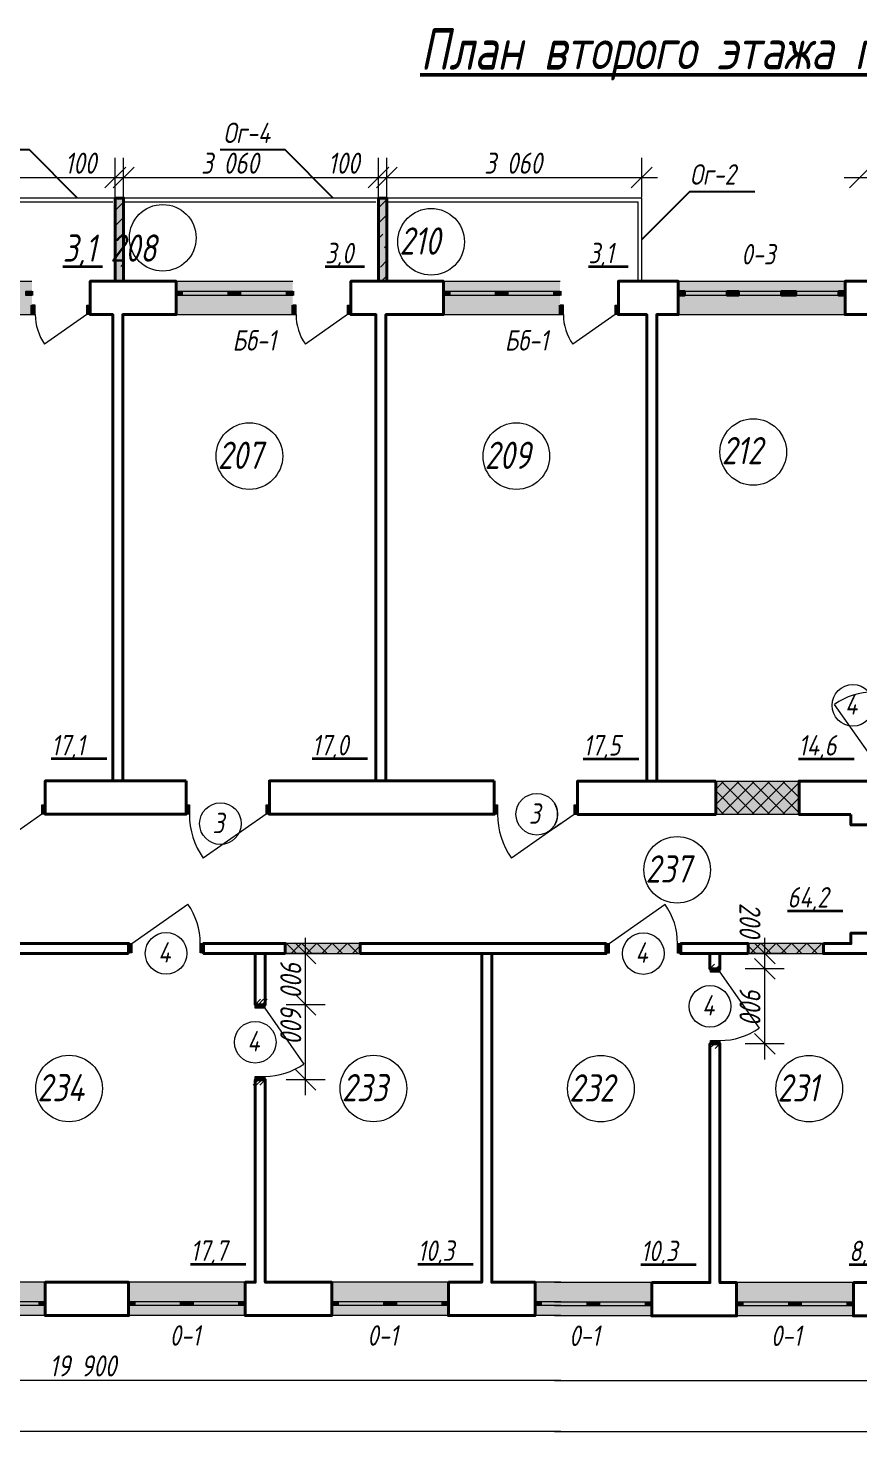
# Model space of a CAD drawing. Header units: millimetres. Extents: x 152414 to 272323, y -11730 to 31551.
# Drawn here: x 164542 to 174517, y 14401 to 31257 of the extents above; entities that cross this region are included whole.
import ezdxf

# ---------------------------------------------------------------- set-up
doc = ezdxf.new("R2010")
doc.units = ezdxf.units.MM
for name, color, linetype in [('PDF _(((((ВСЕ И ВСЕ РАЗМЕРЫ И ТД', 7, 'Continuous'), ('PDF _Аннотация - Общий', 7, 'Continuous'), ('PDF _Интерьер - Мебель', 7, 'Continuous'), ('PDF _Конструктив - Стены Несущие', 7, 'Continuous'), ('PDF _Размер - Общий', 7, 'Continuous'), ('PDF _Текст', 7, 'Continuous')]:
    doc.layers.add(name, color=color, linetype=linetype)
doc.layers.add('PDF _2D - Общий', color=7, linetype='Continuous', true_color=0x7e7e7e)
doc.styles.add('PDF Arial', font='isocpeui.ttf', dxfattribs={"width": 0.8})

msp = doc.modelspace()

# ---------------------------------------------------------------- hatches: boundary and pattern name
at = {"layer": 'PDF _Конструктив - Стены Несущие', "true_color": 0xffffff, "transparency": 33554559}
for points in [[(164589, 28217), (164589, 28097), (164589, 28047), (164589, 27817), (163189, 27817), (163189, 28047), (163189, 28097), (163189, 28217)], [(167719, 28217), (167719, 28097), (167719, 28047), (167719, 27817), (166319, 27817), (166319, 28047), (166319, 28097), (166319, 28217)], [(170929, 28217), (170929, 28097), (170929, 28047), (170929, 27817), (169529, 27817), (169529, 28047), (169529, 28097), (169529, 28217)], [(170929, 27817), (170863, 27817), (170863, 28217), (170929, 28217), (170929, 28097), (170929, 28047)], [(174350, 28217), (174350, 28097), (174350, 28047), (174350, 27817), (172349, 27817), (172349, 28047), (172349, 28097), (172349, 28217)], [(163349, 15797), (163349, 15917), (163349, 15967), (163349, 16197), (164749, 16197), (164749, 15967), (164749, 15917), (164749, 15797)], [(165749, 15797), (165749, 15917), (165749, 15967), (165749, 16197), (167149, 16197), (167149, 15967), (167149, 15917), (167149, 15797)], [(168189, 15797), (168189, 15917), (168189, 15967), (168189, 16197), (169589, 16197), (169589, 15967), (169589, 15917), (169589, 15797)], [(172029, 15794), (170629, 15794), (170629, 16194), (172029, 16194), (172029, 15964), (172029, 15914)], [(173049, 15794), (173049, 15914), (173049, 15964), (173049, 16194), (174450, 16194), (174450, 15964), (174450, 15914), (174450, 15794)]]:
    msp.add_hatch(color=7, dxfattribs=at).paths.add_polyline_path(points)

# ---------------------------------------------------------------- linework, layer by layer
at = {"layer": 'PDF _(((((ВСЕ И ВСЕ РАЗМЕРЫ И ТД', "lineweight": 50}
for points in [[(170939, 30695), (169251, 30695)], [(183659, 30695), (170863, 30695)]]:
    msp.add_lwpolyline(points, dxfattribs=at)
at = {"layer": 'PDF _2D - Общий', "color": 7, "lineweight": 35}
for points in [[(164959, 28394), (165149, 28394), (165245, 28394), (165434, 28394)], [(168108, 28394), (168297, 28394), (168393, 28394), (168583, 28394)], [(171271, 28394), (171461, 28394), (171557, 28394), (171747, 28394)], [(164821, 22485), (165200, 22485), (165296, 22485), (165486, 22485)], [(167952, 22485), (168331, 22485), (168427, 22485), (168617, 22485)], [(171208, 22483), (171588, 22483), (171684, 22483), (171873, 22483)], [(173792, 22483), (174172, 22483), (174268, 22483), (174458, 22483)], [(173659, 20657), (174038, 20657), (174134, 20657), (174324, 20657)], [(166493, 16415), (166873, 16415), (166969, 16415), (167158, 16415)], [(169220, 16415), (169599, 16415), (169695, 16415), (169885, 16415)], [(171899, 16412), (172279, 16412), (172375, 16412), (172564, 16412)], [(174400, 16412), (174589, 16412), (174685, 16412), (174875, 16412)]]:
    msp.add_lwpolyline(points, dxfattribs=at)
at = {"layer": 'PDF _2D - Общий', "color": 7, "lineweight": 20}
for points in [[(172799, 21934), (173081, 22216)], [(172799, 22118), (172897, 22216)], [(173081, 21815), (172799, 22098)], [(172865, 21815), (173265, 22216)], [(173265, 21815), (172865, 22216)], [(173049, 21815), (173449, 22216)], [(173449, 21815), (173049, 22216)], [(173233, 21815), (173633, 22216)], [(173633, 21815), (173233, 22216)], [(173803, 21830), (173417, 22216)], [(173417, 21815), (173803, 22201)], [(173803, 22014), (173601, 22216)], [(173803, 22197), (173785, 22216)], [(173601, 21815), (173803, 22018)], [(172897, 21815), (172799, 21914)], [(173784, 21815), (173803, 21834)], [(167629, 20258), (167638, 20267)], [(167765, 20147), (167645, 20267)], [(167701, 20147), (167821, 20267)], [(167948, 20147), (167828, 20267)], [(167885, 20147), (168005, 20267)], [(168132, 20147), (168012, 20267)], [(168069, 20147), (168189, 20267)], [(168316, 20147), (168196, 20267)], [(168253, 20147), (168373, 20267)], [(168500, 20147), (168380, 20267)], [(168437, 20147), (168529, 20239)], [(173281, 20145), (173189, 20236)], [(173217, 20145), (173337, 20265)], [(173464, 20145), (173344, 20265)], [(173401, 20145), (173521, 20265)], [(173648, 20145), (173528, 20265)], [(173585, 20145), (173705, 20265)], [(173832, 20145), (173712, 20265)], [(173769, 20145), (173889, 20265)], [(174016, 20145), (173896, 20265)], [(173953, 20145), (174073, 20265)], [(174090, 20256), (174080, 20265)]]:
    msp.add_lwpolyline(points, dxfattribs=at)
for points in [[(173803, 21815), (172799, 21815), (172799, 22216), (173803, 22216)], [(167629, 20267), (167629, 20147), (168529, 20147), (168529, 20267)], [(173189, 20265), (173189, 20145), (174090, 20145), (174090, 20265)]]:
    msp.add_lwpolyline(points, close=True, dxfattribs=at)
at = {"layer": 'PDF _2D - Общий', "color": 7, "lineweight": 0, "true_color": 0xffffff, "transparency": 33554559}
for points in [[(173803, 21815), (172799, 21815), (173803, 22216), (172799, 22216)], [(168529, 20267), (168529, 20147), (167629, 20267), (167629, 20147)], [(174090, 20265), (174090, 20145), (173189, 20265), (173189, 20145)]]:
    msp.add_solid(points, dxfattribs=at)
at = {"layer": 'PDF _Аннотация - Общий', "lineweight": 9}
for points in [[(170939, 29217), (156529, 29217), (156529, 28217)], [(165559, 29167), (162509, 29167)], [(168719, 29167), (165679, 29167)], [(170939, 29167), (168839, 29167)], [(171909, 28217), (171909, 29217), (170863, 29217)], [(171865, 28217), (171865, 29167), (170863, 29167)], [(172729, 19961), (172784, 20016)], [(172801, 19962), (172855, 20015)], [(167269, 19530), (167333, 19595)], [(167305, 19530), (167369, 19595)], [(167347, 19530), (167412, 19595)], [(172780, 19058), (172729, 19007)], [(172849, 19061), (172791, 19003)], [(167246, 18566), (167310, 18630)], [(167282, 18566), (167347, 18630)], [(167324, 18566), (167389, 18630)]]:
    msp.add_lwpolyline(points, dxfattribs=at)
at = {"layer": 'PDF _Интерьер - Мебель', "lineweight": 20}
for centre in [(166159, 28739), (169381, 28691), (167199, 26118), (170404, 26118), (173249, 26167), (172335, 21150), (165034, 18524), (168689, 18524), (171419, 18522), (173920, 18522)]:
    msp.add_circle(centre, 400, dxfattribs=at)
at = {"layer": 'PDF _Интерьер - Мебель', "lineweight": 15}
for centre in [(174445, 23125), (166852, 21705), (170650, 21818), (166199, 20147), (171929, 20145), (172729, 19511), (167269, 19080)]:
    msp.add_circle(centre, 250, dxfattribs=at)
msp.add_arc((170650, 21816), 250, 328.5453, 31.4547, dxfattribs=at)
at = {"layer": 'PDF _Конструктив - Стены Несущие', "lineweight": 25}
for points in [[(165137, 29217), (164559, 29795), (163779, 29795)], [(168205, 29217), (167627, 29795), (166847, 29795)], [(171909, 28717), (172488, 29296), (173268, 29296)]]:
    msp.add_lwpolyline(points, dxfattribs=at)
at = {"layer": 'PDF _Конструктив - Стены Несущие', "lineweight": 40}
for points in [[(165589, 29217), (165589, 28217), (165689, 28217), (165689, 29217)], [(168749, 29217), (168749, 28217), (168849, 28217), (168849, 29217)], [(165559, 22217), (165559, 27817), (165289, 27817), (165289, 27932), (165289, 28217), (165559, 28217), (165679, 28217), (166319, 28217), (166319, 28097), (166319, 28047), (166319, 27817), (165679, 27817), (165679, 22217)], [(168719, 22217), (168719, 27817), (168419, 27817), (168419, 27932), (168419, 28217), (168719, 28217), (168839, 28217), (169529, 28217), (169529, 28097), (169529, 28047), (169529, 27817), (168839, 27817), (168839, 22217)], [(172089, 22216), (171969, 22216), (171969, 27817), (171629, 27817), (171629, 27932), (171629, 28217), (172349, 28217), (172349, 28097), (172349, 28047), (172349, 27817), (172089, 27817)], [(174350, 28097), (174350, 28047), (174350, 27817), (174695, 27817), (174695, 23325), (174810, 23325), (174815, 23325), (174815, 27817), (175215, 27817), (175215, 28047), (175215, 28097), (175215, 28217), (174350, 28217)], [(166439, 22217), (166439, 21932), (166439, 21817), (164749, 21817), (164749, 21932), (164749, 22217)], [(170139, 22217), (170139, 21932), (170139, 21817), (167439, 21817), (167439, 21932), (167439, 22217)], [(172799, 22216), (172799, 21815), (171139, 21815), (171139, 21931), (171139, 22216)], [(174420, 21815), (174420, 21690), (174670, 21690), (174670, 21815), (175070, 21815), (175070, 21931), (175070, 22216), (173799, 22216), (173799, 21815)], [(165749, 20147), (165749, 20152), (165749, 20267), (160849, 20267), (160849, 20152), (160849, 20147)], [(167629, 20147), (167629, 20267), (166649, 20267), (166649, 20152), (166649, 20147)], [(173189, 20145), (173189, 20265), (172379, 20265), (172379, 20150), (172379, 20145)], [(174090, 20265), (174090, 20145), (175390, 20145), (175390, 20265), (174670, 20265), (174670, 20390), (174420, 20390), (174420, 20265)], [(167269, 20147), (167269, 19530), (167384, 19530), (167389, 19530), (167389, 20147)], [(169589, 16197), (169589, 15967), (169589, 15917), (169589, 15797), (170629, 15797), (170629, 15917), (170629, 15967), (170629, 16197), (170109, 16197), (170109, 20147), (169989, 20147), (169989, 16197)], [(172729, 20145), (172849, 20145), (172849, 19961), (172734, 19961), (172729, 19961)], [(174450, 16194), (174450, 15964), (174450, 15914), (174450, 15794), (175796, 15794), (175796, 15914), (175796, 15964), (175796, 16194), (175390, 16194), (175390, 20145), (174990, 20145), (174990, 16194)], [(172029, 16194), (172029, 15964), (172029, 15914), (172029, 15794), (173049, 15794), (173049, 15914), (173049, 15964), (173049, 16194), (172849, 16194), (172849, 19061), (172734, 19061), (172729, 19061), (172729, 16194)], [(167149, 15967), (167149, 15917), (167149, 15797), (168189, 15797), (168189, 15917), (168189, 15967), (168189, 16197), (167389, 16197), (167389, 18630), (167384, 18630), (167269, 18630), (167269, 16197), (167149, 16197)], [(165749, 15917), (165749, 15797), (164749, 15797), (164749, 15917), (164749, 15967), (164749, 16197), (165749, 16197), (165749, 15967)]]:
    msp.add_lwpolyline(points, close=True, dxfattribs=at)
at = {"layer": 'PDF _Конструктив - Стены Несущие', "lineweight": 5}
for points in [[(165589, 29065), (165689, 29165)], [(168749, 29100), (168849, 29200)], [(168749, 28916), (168849, 29016)], [(165589, 28881), (165689, 28981)], [(165589, 28698), (165682, 28791)], [(168749, 28732), (168801, 28784)], [(165589, 28514), (165633, 28558)], [(168749, 28548), (168751, 28551)], [(168822, 28622), (168849, 28648)], [(165654, 28395), (165689, 28430)], [(168772, 28388), (168849, 28465)], [(165660, 28217), (165689, 28246)], [(168785, 28217), (168849, 28281)]]:
    msp.add_lwpolyline(points, dxfattribs=at)
at = {"layer": 'PDF _Конструктив - Стены Несущие', "lineweight": 20}
for points in [[(163189, 28217), (164589, 28217)], [(166319, 28217), (167719, 28217)], [(169529, 28217), (170929, 28217)], [(170863, 28217), (170929, 28217)], [(172349, 28217), (174350, 28217)], [(164589, 28047), (164514, 28047), (164514, 28097), (164589, 28097)], [(166319, 28097), (166394, 28097), (166394, 28047), (166319, 28047)], [(166394, 28097), (166944, 28097)], [(166944, 28047), (166394, 28047)], [(167094, 28097), (167644, 28097)], [(167644, 28047), (167094, 28047)], [(167719, 28047), (167644, 28047), (167644, 28097), (167719, 28097)], [(169529, 28097), (169604, 28097), (169604, 28047), (169529, 28047)], [(169604, 28097), (170154, 28097)], [(170154, 28047), (169604, 28047)], [(170304, 28097), (170854, 28097)], [(170854, 28047), (170304, 28047)], [(170929, 28047), (170854, 28047), (170854, 28097), (170929, 28097)], [(170863, 28097), (170929, 28097)], [(170929, 28047), (170863, 28047)], [(172424, 28097), (172937, 28097)], [(172937, 28047), (172424, 28047)], [(173073, 28097), (173586, 28097)], [(173586, 28047), (173073, 28047)], [(173761, 28097), (174275, 28097)], [(174275, 28047), (173761, 28047)], [(163189, 27817), (164589, 27817), (164629, 27817), (164629, 27932), (164589, 27932), (164589, 27817)], [(165249, 27817), (164741, 27461)], [(166319, 27817), (167719, 27817), (167759, 27817), (167759, 27932), (167719, 27932), (167719, 27817)], [(168379, 27817), (167871, 27461)], [(169529, 27817), (170929, 27817), (170939, 27817)], [(170863, 27817), (170929, 27817), (170969, 27817), (170969, 27932), (170929, 27932), (170929, 27817)], [(170929, 27817), (170929, 27932), (170939, 27932)], [(171589, 27817), (171081, 27461)], [(172349, 27817), (174350, 27817)], [(174695, 22465), (174224, 23137)], [(164709, 21817), (163955, 21289)], [(167399, 21817), (166645, 21289)], [(171099, 21815), (170863, 21650)], [(170939, 21705), (170345, 21289)], [(165789, 20267), (166460, 20737)], [(171519, 20265), (172191, 20736)], [(172849, 19921), (173320, 19249)], [(167384, 19490), (167854, 18818)], [(164749, 16197), (163349, 16197)], [(167149, 16197), (165749, 16197)], [(169589, 16197), (168189, 16197)], [(170939, 16197), (170629, 16197)], [(172029, 16194), (170863, 16194)], [(174450, 16194), (173049, 16194)], [(164124, 15967), (164674, 15967)], [(164674, 15917), (164124, 15917)], [(164749, 15917), (164674, 15917), (164674, 15967), (164749, 15967)], [(165749, 15967), (165824, 15967), (165824, 15917), (165749, 15917)], [(165824, 15967), (166374, 15967)], [(166374, 15917), (165824, 15917)], [(166524, 15967), (167074, 15967)], [(167074, 15917), (166524, 15917)], [(167149, 15917), (167074, 15917), (167074, 15967), (167149, 15967)], [(168189, 15967), (168264, 15967), (168264, 15917), (168189, 15917)], [(168264, 15967), (168814, 15967)], [(168814, 15917), (168264, 15917)], [(168964, 15967), (169514, 15967)], [(169514, 15917), (168964, 15917)], [(169589, 15917), (169514, 15917), (169514, 15967), (169589, 15967)], [(170629, 15967), (170704, 15967), (170704, 15917), (170629, 15917)], [(170704, 15967), (170939, 15967)], [(170939, 15917), (170704, 15917)], [(170863, 15964), (171254, 15964)], [(171254, 15914), (170863, 15914)], [(171404, 15964), (171954, 15964)], [(171954, 15914), (171404, 15914)], [(172029, 15914), (171954, 15914), (171954, 15964), (172029, 15964)], [(173049, 15964), (173124, 15964), (173124, 15914), (173049, 15914)], [(173124, 15964), (173674, 15964)], [(173674, 15914), (173124, 15914)], [(173824, 15964), (174375, 15964)], [(174375, 15914), (173824, 15914)], [(174450, 15914), (174375, 15914), (174375, 15964), (174450, 15964)], [(164749, 15797), (163349, 15797)], [(167149, 15797), (165749, 15797)], [(169589, 15797), (168189, 15797)], [(170939, 15797), (170629, 15797)], [(172029, 15794), (170863, 15794)], [(174450, 15794), (173049, 15794)]]:
    msp.add_lwpolyline(points, dxfattribs=at)
at = {"layer": 'PDF _Конструктив - Стены Несущие', "lineweight": 40}
for points in [[(164589, 28097), (164589, 28047)], [(166319, 28097), (166319, 28047)], [(167719, 28097), (167719, 28047)], [(169529, 28097), (169529, 28047)], [(170929, 28097), (170929, 28047)], [(170929, 28097), (170929, 28047)], [(172349, 28097), (172349, 28047)], [(174350, 28097), (174350, 28047)], [(164589, 27817), (164589, 27932)], [(165289, 27817), (165289, 27932)], [(167719, 27817), (167719, 27932)], [(168419, 27817), (168419, 27932)], [(170929, 27817), (170929, 27932)], [(170929, 27817), (170929, 27932)], [(171629, 27817), (171629, 27932)], [(164749, 21817), (164749, 21932)], [(166439, 21817), (166439, 21932)], [(167439, 21817), (167439, 21932)], [(170139, 21817), (170139, 21932)], [(171139, 21815), (171139, 21931)], [(165749, 20267), (165749, 20152)], [(166649, 20267), (166649, 20152)], [(170939, 20267), (168529, 20267), (168529, 20147), (170939, 20147)], [(170863, 20265), (171479, 20265), (171479, 20150), (171479, 20145), (170863, 20145)], [(171479, 20265), (171479, 20150)], [(172379, 20265), (172379, 20150)], [(172849, 19961), (172734, 19961)], [(167269, 19530), (167384, 19530)], [(172849, 19061), (172734, 19061)], [(167269, 18630), (167384, 18630)], [(164749, 15917), (164749, 15967)], [(165749, 15917), (165749, 15967)], [(167149, 15917), (167149, 15967)], [(168189, 15917), (168189, 15967)], [(169589, 15917), (169589, 15967)], [(170629, 15917), (170629, 15967)], [(172029, 15914), (172029, 15964)], [(173049, 15914), (173049, 15964)], [(174450, 15914), (174450, 15964)]]:
    msp.add_lwpolyline(points, dxfattribs=at)
at = {"layer": 'PDF _Конструктив - Стены Несущие', "lineweight": 20}
for points in [[(167019, 28047), (166944, 28047), (166944, 28097), (167019, 28097), (167094, 28097), (167094, 28047)], [(170229, 28047), (170154, 28047), (170154, 28097), (170229, 28097), (170304, 28097), (170304, 28047)], [(165289, 27817), (165249, 27817), (165249, 27932), (165289, 27932)], [(168419, 27817), (168379, 27817), (168379, 27932), (168419, 27932)], [(171629, 27817), (171589, 27817), (171589, 27932), (171629, 27932)], [(164749, 21817), (164709, 21817), (164709, 21932), (164749, 21932)], [(166439, 21932), (166479, 21932), (166479, 21817), (166439, 21817)], [(167439, 21817), (167399, 21817), (167399, 21932), (167439, 21932)], [(170139, 21932), (170179, 21932), (170179, 21817), (170139, 21817)], [(171139, 21815), (171099, 21815), (171099, 21931), (171139, 21931)], [(165749, 20267), (165789, 20267), (165789, 20152), (165749, 20152)], [(166649, 20152), (166609, 20152), (166609, 20267), (166649, 20267)], [(171479, 20265), (171519, 20265), (171519, 20150), (171479, 20150)], [(172379, 20150), (172339, 20150), (172339, 20265), (172379, 20265)], [(172849, 19961), (172849, 19921), (172734, 19921), (172734, 19961)], [(167384, 19530), (167384, 19490), (167269, 19490), (167269, 19530)], [(172734, 19061), (172734, 19101), (172849, 19101), (172849, 19061)], [(167269, 18630), (167269, 18670), (167384, 18670), (167384, 18630)], [(166449, 15967), (166524, 15967), (166524, 15917), (166449, 15917), (166374, 15917), (166374, 15967)], [(168889, 15967), (168964, 15967), (168964, 15917), (168889, 15917), (168814, 15917), (168814, 15967)], [(171329, 15964), (171404, 15964), (171404, 15914), (171329, 15914), (171254, 15914), (171254, 15964)], [(173749, 15964), (173824, 15964), (173824, 15914), (173749, 15914), (173674, 15914), (173674, 15964)]]:
    msp.add_lwpolyline(points, close=True, dxfattribs=at)
at = {"layer": 'PDF _Конструктив - Стены Несущие', "lineweight": 35}
for points in [[(172349, 28097), (172424, 28097), (172424, 28047), (172349, 28047)], [(174350, 28047), (174275, 28047), (174275, 28097), (174350, 28097)]]:
    msp.add_lwpolyline(points, dxfattribs=at)
for points in [[(173005, 28047), (172937, 28047), (172937, 28097), (173005, 28097), (173073, 28097), (173073, 28047)], [(173674, 28047), (173586, 28047), (173586, 28097), (173674, 28097), (173761, 28097), (173761, 28047)]]:
    msp.add_lwpolyline(points, close=True, dxfattribs=at)
at = {"layer": 'PDF _Конструктив - Стены Несущие', "color": 7, "lineweight": 0, "true_color": 0xffffff}
for centre, radius, start, end in [((165249, 27817), 620, 179.9922, 215), ((168379, 27817), 620, 179.9922, 215), ((171589, 27817), 620, 179.9996, 215.0014), ((174695, 22465), 820, 90.0003, 125.0001), ((167399, 21817), 920, 180.0031, 215.0003), ((171099, 21817), 920, 180.0031, 215.0003), ((165789, 20267), 820, 0.0007, 35.0026), ((171519, 20265), 820, 0.0013, 34.9977), ((172849, 19921), 820, 269.9912, 305.0032), ((167384, 19490), 820, 270.0007, 305.0026)]:
    msp.add_arc(centre, radius, start, end, dxfattribs=at)
at = {"layer": 'PDF _Конструктив - Стены Несущие', "color": 7, "lineweight": 0, "true_color": 0xffffff, "transparency": 33554559}
for points in [[(165589, 29217), (165689, 29217), (165589, 28217), (165689, 28217)], [(168749, 29217), (168849, 29217), (168749, 28217), (168849, 28217)], [(164589, 28047), (164514, 28047), (164589, 28097), (164514, 28097)], [(166319, 28097), (166394, 28097), (166319, 28047), (166394, 28047)], [(166394, 28097), (166944, 28097), (166394, 28047), (166944, 28047)], [(167019, 28047), (166944, 28047), (167019, 28097), (166944, 28097)], [(167019, 28097), (167094, 28097), (167019, 28047), (167094, 28047)], [(167094, 28097), (167644, 28097), (167094, 28047), (167644, 28047)], [(167719, 28047), (167644, 28047), (167719, 28097), (167644, 28097)], [(169529, 28097), (169604, 28097), (169529, 28047), (169604, 28047)], [(169604, 28097), (170154, 28097), (169604, 28047), (170154, 28047)], [(170229, 28047), (170154, 28047), (170229, 28097), (170154, 28097)], [(170229, 28097), (170304, 28097), (170229, 28047), (170304, 28047)], [(170304, 28097), (170854, 28097), (170304, 28047), (170854, 28047)], [(170929, 28047), (170854, 28047), (170929, 28097), (170854, 28097)], [(170929, 28047), (170863, 28047), (170929, 28097), (170863, 28097)], [(172349, 28097), (172424, 28097), (172349, 28047), (172424, 28047)], [(172424, 28097), (172937, 28097), (172424, 28047), (172937, 28047)], [(173005, 28047), (172937, 28047), (173005, 28097), (172937, 28097)], [(173005, 28097), (173073, 28097), (173005, 28047), (173073, 28047)], [(173073, 28097), (173586, 28097), (173073, 28047), (173586, 28047)], [(173674, 28047), (173586, 28047), (173674, 28097), (173586, 28097)], [(173674, 28097), (173761, 28097), (173674, 28047), (173761, 28047)], [(173761, 28097), (174275, 28097), (173761, 28047), (174275, 28047)], [(174350, 28047), (174275, 28047), (174350, 28097), (174275, 28097)], [(164589, 27932), (164629, 27932), (164589, 27817), (164629, 27817)], [(165289, 27817), (165249, 27817), (165289, 27932), (165249, 27932)], [(167719, 27932), (167759, 27932), (167719, 27817), (167759, 27817)], [(168419, 27817), (168379, 27817), (168419, 27932), (168379, 27932)], [(170929, 27932), (170969, 27932), (170929, 27817), (170969, 27817)], [(170929, 27817), (170929, 27932), (170939, 27817), (170939, 27932)], [(171629, 27817), (171589, 27817), (171629, 27932), (171589, 27932)], [(164749, 21817), (164709, 21817), (164749, 21932), (164709, 21932)], [(166439, 21932), (166479, 21932), (166439, 21817), (166479, 21817)], [(167439, 21817), (167399, 21817), (167439, 21932), (167399, 21932)], [(170139, 21932), (170179, 21932), (170139, 21817), (170179, 21817)], [(171139, 21815), (171099, 21815), (171139, 21931), (171099, 21931)], [(165749, 20267), (165789, 20267), (165749, 20152), (165789, 20152)], [(166649, 20152), (166609, 20152), (166649, 20267), (166609, 20267)], [(171479, 20265), (171519, 20265), (171479, 20150), (171519, 20150)], [(172379, 20150), (172339, 20150), (172379, 20265), (172339, 20265)], [(172849, 19961), (172849, 19921), (172734, 19961), (172734, 19921)], [(167384, 19530), (167384, 19490), (167269, 19530), (167269, 19490)], [(172734, 19061), (172734, 19101), (172849, 19061), (172849, 19101)], [(167269, 18630), (167269, 18670), (167384, 18630), (167384, 18670)], [(164674, 15917), (164124, 15917), (164674, 15967), (164124, 15967)], [(164749, 15917), (164674, 15917), (164749, 15967), (164674, 15967)], [(165749, 15967), (165824, 15967), (165749, 15917), (165824, 15917)], [(166374, 15917), (165824, 15917), (166374, 15967), (165824, 15967)], [(166449, 15917), (166374, 15917), (166449, 15967), (166374, 15967)], [(166449, 15967), (166524, 15967), (166449, 15917), (166524, 15917)], [(167074, 15917), (166524, 15917), (167074, 15967), (166524, 15967)], [(167149, 15917), (167074, 15917), (167149, 15967), (167074, 15967)], [(168189, 15967), (168264, 15967), (168189, 15917), (168264, 15917)], [(168814, 15917), (168264, 15917), (168814, 15967), (168264, 15967)], [(168889, 15917), (168814, 15917), (168889, 15967), (168814, 15967)], [(168889, 15967), (168964, 15967), (168889, 15917), (168964, 15917)], [(169514, 15917), (168964, 15917), (169514, 15967), (168964, 15967)], [(169589, 15917), (169514, 15917), (169589, 15967), (169514, 15967)], [(170629, 15967), (170704, 15967), (170629, 15917), (170704, 15917)], [(170939, 15917), (170704, 15917), (170939, 15967), (170704, 15967)], [(171254, 15914), (170863, 15914), (171254, 15964), (170863, 15964)], [(171329, 15914), (171254, 15914), (171329, 15964), (171254, 15964)], [(171329, 15964), (171404, 15964), (171329, 15914), (171404, 15914)], [(171954, 15914), (171404, 15914), (171954, 15964), (171404, 15964)], [(172029, 15914), (171954, 15914), (172029, 15964), (171954, 15964)], [(173049, 15964), (173124, 15964), (173049, 15914), (173124, 15914)], [(173674, 15914), (173124, 15914), (173674, 15964), (173124, 15964)], [(173749, 15914), (173674, 15914), (173749, 15964), (173674, 15964)], [(173749, 15964), (173824, 15964), (173749, 15914), (173824, 15914)], [(174375, 15914), (173824, 15914), (174375, 15964), (173824, 15964)], [(174450, 15914), (174375, 15914), (174450, 15964), (174375, 15964)]]:
    msp.add_solid(points, dxfattribs=at)
at = {"layer": 'PDF _Размер - Общий', "lineweight": 9}
for points in [[(165589, 29229), (165589, 29698)], [(165689, 29229), (165689, 29698)], [(168749, 29229), (168749, 29698)], [(168849, 29229), (168849, 29698)], [(171909, 29229), (171909, 29698)], [(165464, 29338), (165714, 29588)], [(165814, 29588), (165564, 29338)], [(168624, 29338), (168874, 29588)], [(168974, 29588), (168724, 29338)], [(171784, 29339), (172034, 29589)], [(174653, 29589), (174403, 29339)], [(156341, 29463), (156529, 29463), (159269, 29463), (159369, 29463), (162429, 29463), (162529, 29463), (165589, 29463), (165689, 29463), (168749, 29463), (168849, 29463), (170939, 29463)], [(170863, 29464), (171909, 29464), (172097, 29464)], [(174340, 29464), (174528, 29464), (178029, 29464), (178216, 29464)], [(167999, 20022), (167749, 20272)], [(167874, 18443), (167874, 18630), (167874, 19530), (167874, 20147), (167874, 20335)], [(173262, 20270), (173512, 20020)], [(173387, 18873), (173387, 19061), (173387, 19961), (173387, 20145), (173387, 20333)], [(168108, 20147), (167639, 20147)], [(173621, 20145), (173152, 20145)], [(173512, 19836), (173262, 20086)], [(173621, 19961), (173152, 19961)], [(167749, 19655), (167999, 19405)], [(168108, 19530), (167639, 19530)], [(173621, 19061), (173152, 19061)], [(173262, 19186), (173512, 18936)], [(167749, 18755), (167999, 18505)], [(168108, 18630), (167639, 18630)], [(155101, 15022), (155289, 15022), (170939, 15022)], [(170863, 15019), (175190, 15019), (177870, 15019), (197626, 15019), (197813, 15019)], [(170939, 14404), (155289, 14404), (155101, 14404)], [(197813, 14401), (197626, 14401), (170863, 14401)]]:
    msp.add_lwpolyline(points, dxfattribs=at)

# ---------------------------------------------------------------- texts
at = {"layer": 'PDF _Текст', "attachment_point": 7, "style": 'PDF Arial'}
for s, insert, char_height in [('План второго этажа после перепланировки', (169251, 30630), 490.97), ('План в', (169251, 30757), 490.8), ('Ог-4', (166886, 29877), 245.4), ('100', (164984, 29509), 252.6), ('3 060', (166619, 29509), 252.6), ('100', (168144, 29509), 252.6), ('3 060', (170019, 29509), 252.6), ('Ог-2', (172488, 29377), 245.5), ('210', (169002, 28537), 326.9), ('3,1 208', (164959, 28376), 326.9), ('3,0', (168108, 28376), 245.4), ('3,1', (171271, 28376), 245.5), ('0-3', (173106, 28419), 245.5), ('Бб-1', (166997, 27385), 245.4), ('Бб-1', (170265, 27385), 245.5), ('Бб-1', (170265, 27385), 245.4), ('212', (172870, 26020), 327), ('207', (166820, 25964), 326.9), ('209', (170025, 25964), 326.9), ('4', (174350, 23014), 245), ('17,1', (164821, 22467), 245.4), ('17,0', (167952, 22467), 245.4), ('17,5', (171208, 22465), 245.5), ('14,6', (173792, 22465), 245.5), ('3', (170555, 21703), 245), ('3', (166758, 21590), 245), ('237', (171956, 20997), 327), ('64,2', (173659, 20640), 245.5), ('4', (166104, 20036), 245), ('4', (171834, 20034), 245), ('4', (172634, 19400), 245), ('4', (167174, 18969), 245), ('234', (164655, 18371), 326.9), ('233', (168310, 18371), 326.9), ('232', (171040, 18368), 327), ('231', (173540, 18368), 327), ('17,7', (166493, 16397), 245.4), ('10,3', (169220, 16397), 245.4), ('10,3', (171899, 16394), 245.5), ('8,5', (174400, 16394), 245.5), ('0-1', (166243, 15436), 245.4), ('0-1', (168616, 15436), 245.4), ('0-1', (171039, 15433), 245.5), ('0-1', (173461, 15433), 245.5), ('19 900', (164799, 15067), 252.6)]:
    msp.add_mtext(s, dxfattribs=dict(at, insert=insert, char_height=char_height))
at = {"layer": 'PDF _Текст', "attachment_point": 7, "rotation": 270, "style": 'PDF Arial'}
for s, insert, char_height in [('200', (173083, 20754), 252.7), ('900 600', (167570, 20083), 252.6), ('900', (173083, 19754), 252.7)]:
    msp.add_mtext(s, dxfattribs=dict(at, insert=insert, char_height=char_height))

doc.saveas('drawing.dxf')
